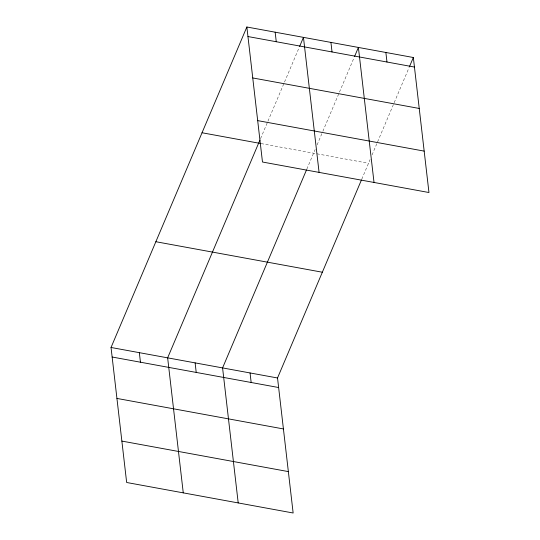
<?xml version="1.0" encoding="UTF-8"?>
<svg xmlns="http://www.w3.org/2000/svg" width="540" height="540" viewBox="0 0 540 540"><rect width="100%" height="100%" fill="white"/><g stroke="black" fill="none" stroke-linecap="round" stroke-linejoin="round"><path stroke-width="0.41" stroke-dasharray="2.7 2.03" d="M260.564 138.598L267.604 121.979M267.921 121.223L299.295 47.196M306.848 169.088L315.178 149.418M317.101 144.889L322.542 132.044M322.866 131.288L354.24 57.26M361.787 179.152L370.123 159.489M372.04 154.953L409.178 67.325M261.063 143.572L368.523 163.262"/><path stroke-width="0.81" d="M361.463 179.908L277.526 377.98L293.146 513L126.657 482.49L111.038 347.476L246.854 27L413.343 57.51L428.963 192.524L262.474 162.02L246.854 27M259.922 140.11L167.643 357.845L183.263 492.865M299.619 46.44L303.46 37.375L319.079 172.388M306.524 169.844L222.581 367.916L238.208 502.936M354.557 56.504L358.398 47.439L374.024 182.459M409.495 66.575L413.343 57.51M247.961 36.544L414.443 67.055M252.747 77.949L419.236 108.459M257.688 120.616L424.17 151.119M202.034 132.759L260.253 143.424M155.858 241.718L322.346 272.228M111.038 347.476L277.526 377.98M112.144 357.021L278.627 387.524M116.93 398.425L283.419 428.936M121.871 441.086L288.353 471.596M385.87 52.474L386.978 62.019M330.932 42.404L332.033 51.955M275.157 32.184L276.264 41.735M250.054 372.951L251.161 382.495M195.116 362.88L196.216 372.425M139.34 352.661L140.447 362.205"/></g></svg>
